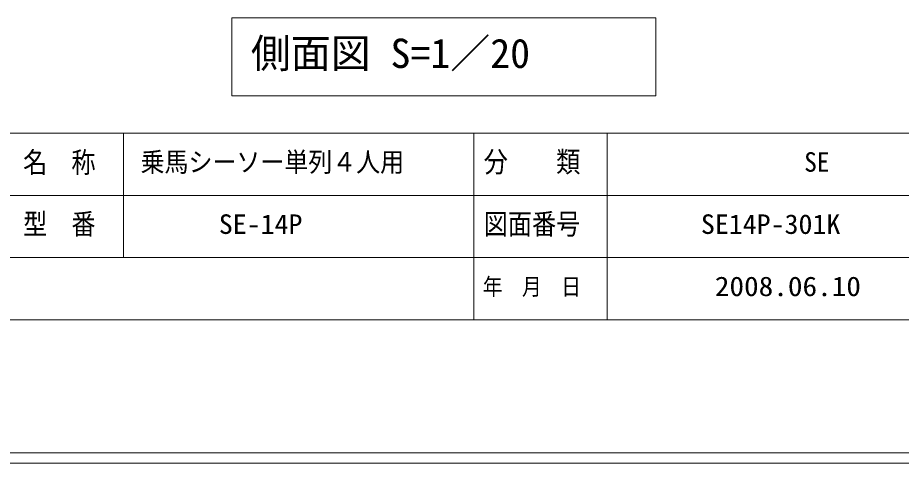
# Model space of a CAD drawing. Units: millimetres at full size, sheet at 1:10, with parts at other scales. Extents: x 5 to 8405, y -12 to 5952.
# Drawn here: x 4327 to 6318, y -12 to 992 of the extents above; entities that cross this region are included whole.
import ezdxf
from ezdxf.enums import TextEntityAlignment as Align

# ---------------------------------------------------------------- set-up
doc = ezdxf.new("R2010")
doc.units = ezdxf.units.MM
doc.header["$LTSCALE"] = 10
for name, color, linetype, lineweight in [('DEFPOINTS_3', 7, 'Continuous', 0), ('LY_2', 7, 'Continuous', 0), ('LY_5', 7, 'Continuous', 0)]:
    doc.layers.add(name, color=color, linetype=linetype, lineweight=lineweight)
doc.layers.add('LY_4', color=7, linetype='Continuous')
doc.styles.add('ＭＳ ゴシック', font='')
doc.styles.get('ＭＳ ゴシック').set_extended_font_data('MS Gothic')

msp = doc.modelspace()

# ---------------------------------------------------------------- linework, layer by layer
at = {"layer": 'DEFPOINTS_3'}
msp.add_line((5, 11.69), (8405, 11.69), dxfattribs=at)
at = {"layer": 'LY_2'}
for p, q in [((355, 731.69), (8055, 731.69)), ((4565, 731.69), (4565, 451.69)), ((5355, 731.69), (5355, 311.69)), ((5655, 731.69), (5655, 311.69)), ((4305, 591.69), (6655, 591.69)), ((3205, 451.69), (8055, 451.69)), ((355, 311.69), (8055, 311.69))]:
    msp.add_line(p, q, dxfattribs=at)
at = {"layer": 'LY_5', "lineweight": 18}
for p, q in [((5765, 991.79), (4809, 991.79)), ((4809, 991.79), (4809, 815.79)), ((5765, 815.79), (5765, 991.79)), ((4809, 815.79), (5765, 815.79))]:
    msp.add_line(p, q, dxfattribs=at)
at = {"layer": 'LY_5'}
msp.add_line((25.04, -11.69), (8384.96, -11.69), dxfattribs=at)

# ---------------------------------------------------------------- texts
at = {"layer": 'LY_2', "style": 'ＭＳ ゴシック', "width": 0.85}
for s, height, p in [('名\u3000称', 46.92, (4339, 628.42)), ('分\u3000\u3000類', 46.92, (5377, 629.69)), ('型\u3000番', 46.92, (4339, 489.69)), ('図面番号', 46.92, (5377, 489.69)), ('年\u3000月\u3000日', 38.12, (5375, 355.69))]:
    msp.add_text(s, height=height, dxfattribs=at).set_placement(p, align=Align.BOTTOM_LEFT)
at = {"layer": 'LY_4', "style": 'ＭＳ ゴシック'}
for s, width, p in [('乗馬シーソー単列４人用', 0.9, (4603.6, 631.69)), ('SE', 0.95, (6099.29, 631.69)), ('SE-14P', 1.05, (4780, 491.69)), ('SE14P-301K', 1.05, (5866.43, 491.69)), ('2008.06.10', 1.1, (5897.86, 351.69))]:
    msp.add_text(s, height=43.99, dxfattribs=dict(at, width=width)).set_placement(p, align=Align.BOTTOM_LEFT)
at = {"layer": 'LY_5', "style": 'ＭＳ ゴシック'}
msp.add_text('側面図 S=1／20', height=65.98, dxfattribs=at).set_placement((4852.15, 858.79), align=Align.BOTTOM_LEFT)

doc.saveas('drawing.dxf')
